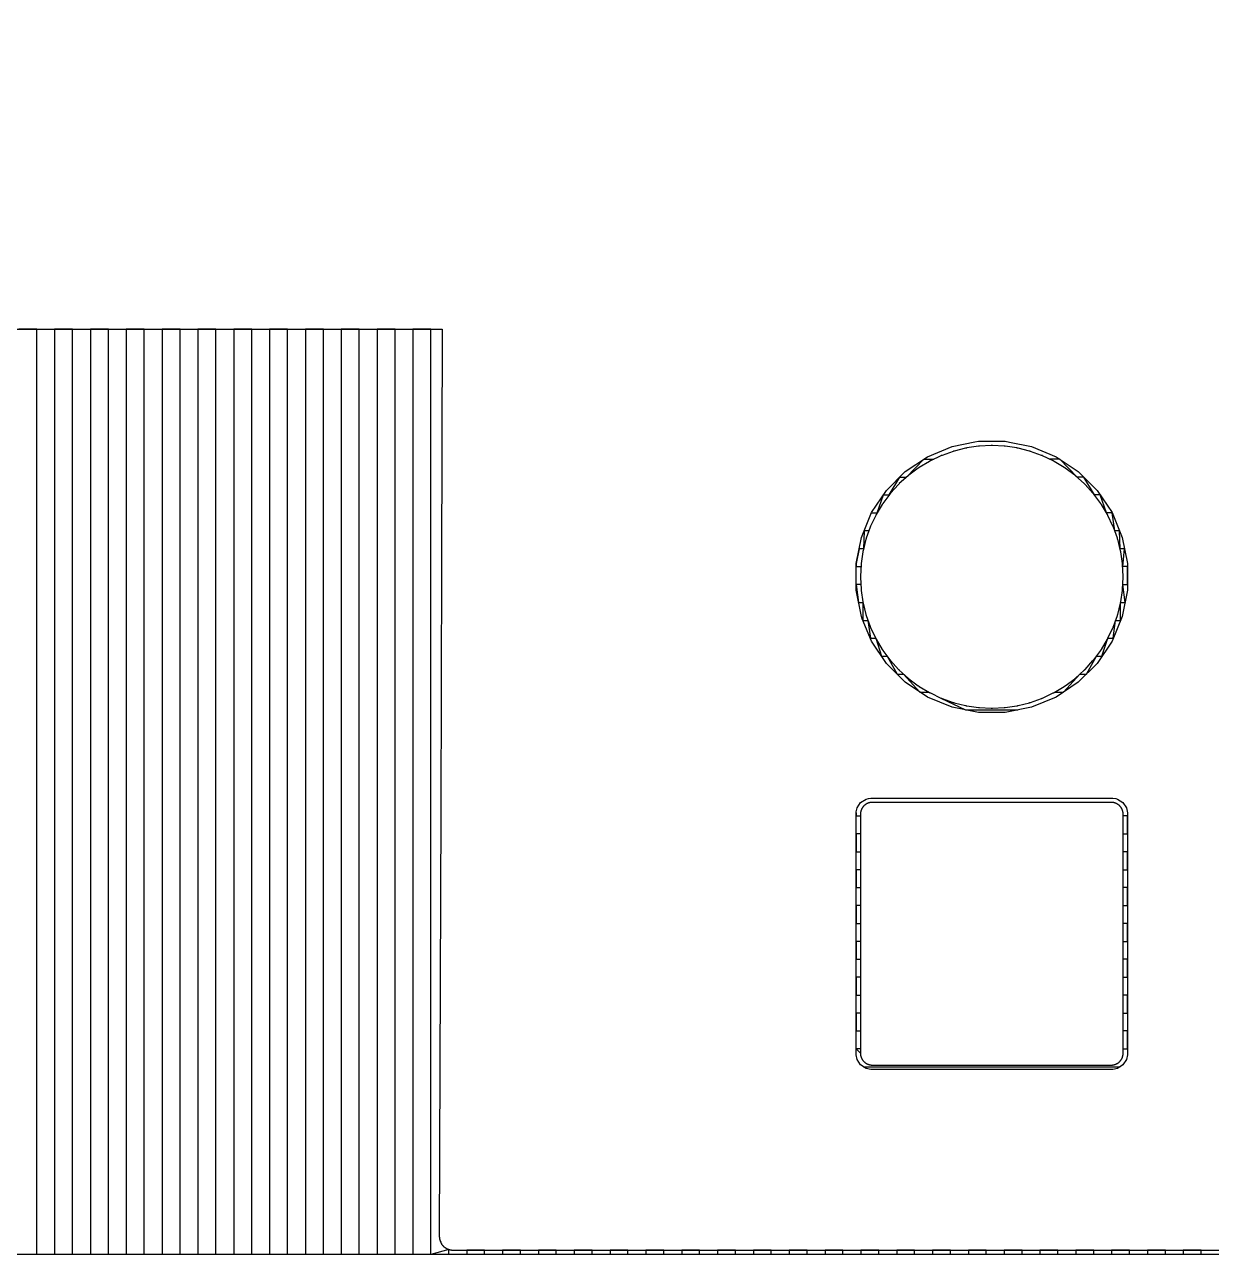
# Model space of a CAD drawing. Header units: metres. Extents: x 141.4 to 191.4, y -114.8 to -61.9.
# Drawn here: x 174.47 to 182.92, y -114.81 to -106.06 of the extents above; entities that cross this region are included whole.
import ezdxf

# ---------------------------------------------------------------- set-up
doc = ezdxf.new("R2010")
doc.units = ezdxf.units.M

msp = doc.modelspace()

# ---------------------------------------------------------------- linework, layer by layer
for points in [[(191.3649, -61.907), (191.3649, -114.8099), (141.409, -114.8099), (141.409, -61.907)], [(165.886, -108.223), (177.4447, -108.223), (177.4394, -109.8827), (177.4394, -109.8833), (177.4338, -111.6564), (177.4338, -111.657), (177.4242, -114.6826), (177.4242, -114.6829), (177.4242, -114.6829), (177.4242, -114.685), (177.4243, -114.6871), (177.4244, -114.6892), (177.4246, -114.6912), (177.4248, -114.6933), (177.4251, -114.6954), (177.4254, -114.6974), (177.4258, -114.6995), (177.4262, -114.7015), (177.4267, -114.7036), (177.4273, -114.7056), (177.4278, -114.7076), (177.4285, -114.7096), (177.4291, -114.7115), (177.4299, -114.7135), (177.4306, -114.7154), (177.434, -114.7236), (177.4348, -114.7255), (177.4357, -114.7274), (177.4366, -114.7292), (177.4376, -114.7311), (177.4386, -114.7329), (177.4396, -114.7347), (177.4407, -114.7365), (177.4419, -114.7383), (177.4431, -114.74), (177.4443, -114.7417), (177.4455, -114.7433), (177.4468, -114.745), (177.4482, -114.7466), (177.4496, -114.7481), (177.451, -114.7496), (177.4524, -114.7511), (177.4539, -114.7526), (177.4555, -114.754), (177.457, -114.7554), (177.4586, -114.7567), (177.4603, -114.758), (177.4619, -114.7593), (177.4636, -114.7605), (177.4653, -114.7617), (177.4671, -114.7628), (177.4689, -114.7639), (177.4707, -114.765), (177.4725, -114.766), (177.4743, -114.767), (177.4762, -114.7679), (177.4781, -114.7687), (177.48, -114.7696), (177.4882, -114.7729), (177.4901, -114.7737), (177.492, -114.7744), (177.494, -114.7751), (177.496, -114.7757), (177.498, -114.7763), (177.5, -114.7769), (177.5021, -114.7773), (177.5041, -114.7778), (177.5061, -114.7781), (177.5082, -114.7785), (177.5103, -114.7788), (177.5123, -114.779), (177.5144, -114.7792), (177.5165, -114.7793), (177.5186, -114.7794), (177.5207, -114.7794), (191.238, -114.7794)], [(182.974, -114.8099), (182.8465, -114.8099), (182.8465, -114.7794), (182.719, -114.7794), (182.719, -114.8099), (182.5915, -114.8099), (182.5915, -114.7794), (182.464, -114.7794), (182.464, -114.8099), (182.3365, -114.8099), (182.3365, -114.7794), (182.209, -114.7794), (182.209, -114.8099), (182.0815, -114.8099), (182.0815, -114.7794), (181.954, -114.7794), (181.954, -114.8099), (181.8265, -114.8099), (181.8265, -114.7794), (181.699, -114.7794), (181.699, -114.8099), (181.5715, -114.8099), (181.5715, -114.7794), (181.444, -114.7794), (181.444, -114.8099), (181.3165, -114.8099), (181.3165, -114.7794), (181.189, -114.7794), (181.189, -114.8099), (181.0615, -114.8099), (181.0615, -114.7794), (180.934, -114.7794), (180.934, -114.8099), (180.8065, -114.8099), (180.8065, -114.7794), (180.679, -114.7794), (180.679, -114.8099), (180.5515, -114.8099), (180.5515, -114.7794), (180.424, -114.7794), (180.424, -114.8099), (180.2965, -114.8099), (180.2965, -114.7794), (180.169, -114.7794), (180.169, -114.8099), (180.0415, -114.8099), (180.0415, -114.7794), (179.914, -114.7794), (179.914, -114.8099), (179.7865, -114.8099), (179.7865, -114.7794), (179.659, -114.7794), (179.659, -114.8099), (179.5315, -114.8099), (179.5315, -114.7794), (179.404, -114.7794), (179.404, -114.8099), (179.2765, -114.8099), (179.2765, -114.7794), (179.149, -114.7794), (179.149, -114.8099), (179.0215, -114.8099), (179.0215, -114.7794), (178.894, -114.7794), (178.894, -114.8099), (178.7665, -114.8099), (178.7665, -114.7794), (178.639, -114.7794), (178.639, -114.8099), (178.5115, -114.8099), (178.5115, -114.7794), (178.384, -114.7794), (178.384, -114.8099), (178.2565, -114.8099), (178.2565, -114.7794), (178.129, -114.7794), (178.129, -114.8099), (178.0015, -114.8099), (178.0015, -114.7794), (177.874, -114.7794), (177.874, -114.8099), (177.7465, -114.8099), (177.7465, -114.7794), (177.619, -114.7794), (177.619, -114.8099), (177.4915, -114.8099), (177.4915, -114.7742), (177.364, -114.8099), (177.364, -108.223), (177.2365, -108.223), (177.2365, -114.8099), (177.109, -114.8099), (177.109, -108.223), (176.9815, -108.223), (176.9815, -114.8099), (176.854, -114.8099), (176.854, -108.223), (176.7265, -108.223), (176.7265, -114.8099), (176.599, -114.8099), (176.599, -108.223), (176.4715, -108.223), (176.4715, -114.8099), (176.344, -114.8099), (176.344, -108.223), (176.2165, -108.223), (176.2165, -114.8099), (176.089, -114.8099), (176.089, -108.223), (175.9615, -108.223), (175.9615, -114.8099), (175.834, -114.8099), (175.834, -108.223), (175.7065, -108.223), (175.7065, -114.8099), (175.579, -114.8099), (175.579, -108.223), (175.4515, -108.223), (175.4515, -114.8099), (175.324, -114.8099), (175.324, -108.223), (175.1965, -108.223), (175.1965, -114.8099), (175.069, -114.8099), (175.069, -108.223), (174.9415, -108.223), (174.9415, -114.8099), (174.814, -114.8099), (174.814, -108.223), (174.6865, -108.223), (174.6865, -114.8099), (174.559, -114.8099), (174.559, -108.223), (174.4315, -108.223)], [(180.4814, -109.659), (180.4468, -109.659), (180.4434, -109.7865), (180.4115, -109.7865), (180.3905, -109.8919), (180.4276, -109.7054), (180.5004, -109.5297), (180.606, -109.3715), (180.7405, -109.237), (180.8987, -109.1314), (181.0744, -109.0586), (181.2356, -109.0265), (181.2609, -109.0215), (181.4511, -109.0215), (181.483, -109.0279), (181.6376, -109.0586), (181.8133, -109.1314), (181.9709, -109.2367), (181.9715, -109.237), (182.106, -109.3715), (182.2116, -109.5297), (182.2844, -109.7054), (182.3215, -109.8919), (182.3215, -110.0821), (182.2844, -110.2686), (182.2116, -110.4443), (182.106, -110.6025), (181.9715, -110.737), (181.8133, -110.8426), (181.6376, -110.9154), (181.4511, -110.9525), (181.2609, -110.9525), (181.0744, -110.9154), (180.8987, -110.8426), (180.7405, -110.737), (180.606, -110.6025), (180.5004, -110.4443), (180.4345, -110.2853), (180.4276, -110.2686), (180.3905, -110.0821), (180.3905, -109.8919), (180.3905, -109.914), (180.4245, -109.914)], [(180.9944, -110.8491), (180.9963, -110.85), (180.9982, -110.8508), (181.0001, -110.8516), (181.0021, -110.8523), (181.0806, -110.8804), (181.0826, -110.8811), (181.0846, -110.8817), (181.0866, -110.8823), (181.0886, -110.8829), (181.1695, -110.9031), (181.1715, -110.9036), (181.1736, -110.904), (181.1756, -110.9044), (181.1777, -110.9047), (181.2602, -110.917), (181.2623, -110.9173), (181.2644, -110.9175), (181.2664, -110.9177), (181.2685, -110.9178), (181.3518, -110.9219), (181.3539, -110.922), (181.356, -110.922), (181.3581, -110.922), (181.3602, -110.9219), (181.4435, -110.9178), (181.4456, -110.9177), (181.4476, -110.9175), (181.4497, -110.9173), (181.4518, -110.917), (181.5343, -110.9047), (181.5364, -110.9044), (181.5384, -110.904), (181.5405, -110.9036), (181.5425, -110.9031), (181.6234, -110.8829), (181.6254, -110.8823), (181.6274, -110.8817), (181.6294, -110.8811), (181.6314, -110.8804), (181.7099, -110.8523), (181.7119, -110.8516), (181.7138, -110.8508), (181.7157, -110.85), (181.7176, -110.8491), (181.793, -110.8135), (181.7949, -110.8126), (181.7968, -110.8116), (181.7986, -110.8106), (181.8004, -110.8095), (181.8719, -110.7667), (181.8737, -110.7656), (181.8755, -110.7644), (181.8772, -110.7632), (181.8789, -110.762), (181.9459, -110.7123), (181.9475, -110.7111), (181.9492, -110.7098), (181.9508, -110.7084), (181.9523, -110.707), (182.0141, -110.651), (182.0157, -110.6496), (182.0171, -110.6481), (182.0186, -110.6467), (182.02, -110.6451), (182.076, -110.5833), (182.0774, -110.5818), (182.0788, -110.5802), (182.0801, -110.5785), (182.0813, -110.5769), (182.131, -110.5099), (182.1322, -110.5082), (182.1334, -110.5065), (182.1346, -110.5047), (182.1357, -110.5029), (182.1785, -110.4314), (182.1796, -110.4296), (182.1806, -110.4278), (182.1816, -110.4259), (182.1825, -110.424), (182.2181, -110.3486), (182.219, -110.3467), (182.2198, -110.3448), (182.2206, -110.3429), (182.2213, -110.3409), (182.2494, -110.2624), (182.2501, -110.2604), (182.2507, -110.2584), (182.2513, -110.2564), (182.2519, -110.2544), (182.2721, -110.1735), (182.2726, -110.1715), (182.273, -110.1694), (182.2734, -110.1674), (182.2737, -110.1653), (182.286, -110.0828), (182.2863, -110.0807), (182.2865, -110.0786), (182.2867, -110.0766), (182.2868, -110.0745), (182.2909, -109.9912), (182.291, -109.9891), (182.291, -109.987), (182.291, -109.9849), (182.2909, -109.9828), (182.2868, -109.8995), (182.2867, -109.8974), (182.2865, -109.8954), (182.2863, -109.8933), (182.286, -109.8912), (182.2737, -109.8087), (182.2734, -109.8066), (182.273, -109.8046), (182.2726, -109.8025), (182.2721, -109.8005), (182.2519, -109.7196), (182.2513, -109.7176), (182.2507, -109.7156), (182.2501, -109.7136), (182.2494, -109.7116), (182.2213, -109.6331), (182.2206, -109.6311), (182.2198, -109.6292), (182.219, -109.6273), (182.2181, -109.6254), (182.1825, -109.55), (182.1816, -109.5481), (182.1806, -109.5462), (182.1796, -109.5444), (182.1785, -109.5426), (182.1357, -109.4711), (182.1346, -109.4693), (182.1334, -109.4675), (182.1322, -109.4658), (182.131, -109.4641), (182.0813, -109.3971), (182.0801, -109.3955), (182.0788, -109.3938), (182.0774, -109.3922), (182.076, -109.3907), (182.02, -109.3289), (182.0186, -109.3273), (182.0171, -109.3259), (182.0157, -109.3244), (182.0141, -109.323), (181.9523, -109.267), (181.9508, -109.2656), (181.9492, -109.2642), (181.9475, -109.2629), (181.9459, -109.2617), (181.8789, -109.212), (181.8772, -109.2108), (181.8755, -109.2096), (181.8737, -109.2084), (181.8719, -109.2073), (181.8004, -109.1645), (181.7986, -109.1634), (181.7968, -109.1624), (181.7949, -109.1614), (181.793, -109.1605), (181.7176, -109.1249), (181.7157, -109.124), (181.7138, -109.1232), (181.7119, -109.1224), (181.7099, -109.1217), (181.6314, -109.0936), (181.6294, -109.0929), (181.6274, -109.0923), (181.6254, -109.0917), (181.6234, -109.0911), (181.5425, -109.0709), (181.5405, -109.0704), (181.5384, -109.07), (181.5364, -109.0696), (181.5343, -109.0693), (181.4518, -109.057), (181.4497, -109.0567), (181.4476, -109.0565), (181.4456, -109.0563), (181.4435, -109.0562), (181.3602, -109.0521), (181.3581, -109.052), (181.356, -109.052), (181.3539, -109.052), (181.3518, -109.0521), (181.2685, -109.0562), (181.2664, -109.0563), (181.2644, -109.0565), (181.2623, -109.0567), (181.2602, -109.057), (181.1777, -109.0693), (181.1756, -109.0696), (181.1736, -109.07), (181.1715, -109.0704), (181.1695, -109.0709), (181.0886, -109.0911), (181.0866, -109.0917), (181.0846, -109.0923), (181.0826, -109.0929), (181.0806, -109.0936), (181.0021, -109.1217), (181.0001, -109.1224), (180.9982, -109.1232), (180.9963, -109.124), (180.9944, -109.1249), (180.919, -109.1605), (180.9171, -109.1614), (180.9152, -109.1624), (180.9134, -109.1634), (180.9116, -109.1645), (180.8401, -109.2073), (180.8383, -109.2084), (180.8365, -109.2096), (180.8348, -109.2108), (180.8331, -109.212), (180.7661, -109.2617), (180.7645, -109.2629), (180.7628, -109.2642), (180.7612, -109.2656), (180.7597, -109.267), (180.6979, -109.323), (180.6963, -109.3244), (180.6949, -109.3259), (180.6934, -109.3273), (180.692, -109.3289), (180.636, -109.3907), (180.6346, -109.3922), (180.6332, -109.3938), (180.6319, -109.3955), (180.6307, -109.3971), (180.581, -109.4641), (180.5798, -109.4658), (180.5786, -109.4675), (180.5774, -109.4693), (180.5763, -109.4711), (180.5335, -109.5426), (180.5324, -109.5444), (180.5314, -109.5462), (180.5304, -109.5481), (180.5295, -109.55), (180.4939, -109.6254), (180.493, -109.6273), (180.4922, -109.6292), (180.4914, -109.6311), (180.4907, -109.6331), (180.4626, -109.7116), (180.4619, -109.7136), (180.4613, -109.7156), (180.4607, -109.7176), (180.4601, -109.7196), (180.4399, -109.8005), (180.4394, -109.8025), (180.439, -109.8046), (180.4386, -109.8066), (180.4383, -109.8087), (180.426, -109.8912), (180.4257, -109.8933), (180.4255, -109.8954), (180.4253, -109.8974), (180.4252, -109.8995), (180.4211, -109.9828), (180.421, -109.9849), (180.421, -109.987), (180.421, -109.9891), (180.4211, -109.9912), (180.4252, -110.0745), (180.4253, -110.0766), (180.4255, -110.0786), (180.4257, -110.0807), (180.426, -110.0828), (180.4383, -110.1653), (180.4386, -110.1674), (180.439, -110.1694), (180.4394, -110.1715), (180.4399, -110.1735), (180.4601, -110.2544), (180.4607, -110.2564), (180.4613, -110.2584), (180.4619, -110.2604), (180.4626, -110.2624), (180.4907, -110.3409), (180.4914, -110.3429), (180.4922, -110.3448), (180.493, -110.3467), (180.4939, -110.3486), (180.5295, -110.424), (180.5304, -110.4259), (180.5314, -110.4278), (180.5324, -110.4296), (180.5335, -110.4314), (180.5763, -110.5029), (180.5774, -110.5047), (180.5786, -110.5065), (180.5798, -110.5082), (180.581, -110.5099), (180.6307, -110.5769), (180.6319, -110.5785), (180.6332, -110.5802), (180.6346, -110.5818), (180.636, -110.5833), (180.692, -110.6451), (180.6934, -110.6467), (180.6949, -110.6481), (180.6963, -110.6496), (180.6979, -110.651), (180.7597, -110.707), (180.7612, -110.7084), (180.7628, -110.7098), (180.7645, -110.7111), (180.7661, -110.7123), (180.8331, -110.762), (180.8348, -110.7632), (180.8365, -110.7644), (180.8383, -110.7656), (180.8401, -110.7667), (180.9116, -110.8095), (180.9134, -110.8106), (180.9152, -110.8116), (180.9171, -110.8126), (180.919, -110.8135), (180.9944, -110.8491), (181.1679, -110.934), (181.5441, -110.934)], [(180.4996, -109.5315), (180.5401, -109.5315), (180.5843, -109.404), (180.6256, -109.404), (180.7011, -109.2765), (180.7492, -109.2765), (180.8723, -109.149), (180.9433, -109.149)], [(181.8055, -110.8065), (181.8674, -110.8065), (181.9833, -110.679), (182.0294, -110.679), (182.1001, -110.5515), (182.14, -110.5515), (182.1825, -110.424), (182.22, -110.424), (182.2372, -110.2965), (182.2729, -110.2965), (182.2731, -110.169), (182.3042, -110.169), (182.2884, -110.0415), (182.3215, -110.0415), (182.3215, -109.914), (182.2875, -109.914), (182.3005, -109.7865), (182.2686, -109.7865), (182.2652, -109.659), (182.2306, -109.659), (182.2124, -109.5315), (182.1719, -109.5315), (182.1276, -109.404), (182.0864, -109.404), (182.0109, -109.2765), (181.9628, -109.2765), (181.8397, -109.149), (181.7687, -109.149)], [(180.4236, -110.0415), (180.3905, -110.0415), (180.4078, -110.169), (180.4389, -110.169), (180.4391, -110.2965), (180.4748, -110.2965), (180.492, -110.424), (180.5295, -110.424), (180.572, -110.5515), (180.6119, -110.5515), (180.6826, -110.679), (180.7287, -110.679), (180.8446, -110.8065), (180.9065, -110.8065)], [(180.3905, -111.6656), (180.3918, -111.6593), (180.3972, -111.6319), (180.4227, -111.5937), (180.4609, -111.5682), (180.4796, -111.5645), (180.4946, -111.5615), (182.2174, -111.5615), (182.2382, -111.5656), (182.2511, -111.5682), (182.2893, -111.5937), (182.3148, -111.6319), (182.3215, -111.6656), (182.3215, -113.3884), (182.3148, -113.4221), (182.2893, -113.4603), (182.2511, -113.4858), (182.2174, -113.4925), (180.4946, -113.4925), (180.4609, -113.4858), (180.4227, -113.4603), (180.3972, -113.4221), (180.3905, -113.3884), (180.3905, -111.6656), (180.3905, -111.689), (180.421, -111.689), (180.421, -111.8165), (180.3905, -111.8165), (180.3905, -111.944), (180.421, -111.944), (180.421, -112.0715), (180.3905, -112.0715), (180.3905, -112.199), (180.421, -112.199), (180.421, -112.3265), (180.3905, -112.3265), (180.3905, -112.454), (180.421, -112.454), (180.421, -112.5815), (180.3905, -112.5815), (180.3905, -112.709), (180.421, -112.709), (180.421, -112.8365), (180.3905, -112.8365), (180.3905, -112.964), (180.421, -112.964), (180.421, -113.0915), (180.3905, -113.0915), (180.3905, -113.219), (180.421, -113.219), (180.421, -113.3465), (180.3905, -113.3465), (180.421, -113.377), (180.421, -113.3791), (180.4211, -113.3812), (180.4212, -113.3833), (180.4214, -113.3853), (180.4216, -113.3874), (180.4219, -113.3895), (180.4223, -113.3915), (180.4226, -113.3936), (180.4231, -113.3956), (180.4235, -113.3977), (180.4241, -113.3997), (180.4247, -113.4017), (180.4253, -113.4037), (180.426, -113.4056), (180.4267, -113.4076), (180.4275, -113.4095), (180.4283, -113.4114), (180.4292, -113.4133), (180.4301, -113.4152), (180.431, -113.4171), (180.432, -113.4189), (180.4331, -113.4207), (180.4342, -113.4225), (180.4353, -113.4242), (180.4365, -113.4259), (180.4377, -113.4276), (180.439, -113.4293), (180.4403, -113.4309), (180.4416, -113.4325), (180.443, -113.4341), (180.4444, -113.4356), (180.4459, -113.4371), (180.4474, -113.4386), (180.4489, -113.44), (180.4505, -113.4414), (180.4521, -113.4427), (180.4537, -113.444), (180.4554, -113.4453), (180.4571, -113.4465), (180.4588, -113.4477), (180.4605, -113.4488), (180.4623, -113.4499), (180.4641, -113.451), (180.4659, -113.452), (180.4678, -113.4529), (180.4697, -113.4538), (180.4716, -113.4547), (180.4735, -113.4555), (180.4754, -113.4563), (180.4774, -113.457), (180.4793, -113.4577), (180.4813, -113.4583), (180.4833, -113.4589), (180.4853, -113.4595), (180.4874, -113.4599), (180.4894, -113.4604), (180.4915, -113.4607), (180.4935, -113.4611), (180.4956, -113.4614), (180.4977, -113.4616), (180.4997, -113.4618), (180.5018, -113.4619), (180.5039, -113.462), (180.506, -113.462), (182.206, -113.462), (182.2081, -113.462), (182.2102, -113.4619), (182.2123, -113.4618), (182.2143, -113.4616), (182.2164, -113.4614), (182.2185, -113.4611), (182.2205, -113.4607), (182.2226, -113.4604), (182.2246, -113.4599), (182.2267, -113.4595), (182.2287, -113.4589), (182.2307, -113.4583), (182.2327, -113.4577), (182.2346, -113.457), (182.2366, -113.4563), (182.2385, -113.4555), (182.2404, -113.4547), (182.2423, -113.4538), (182.2442, -113.4529), (182.2461, -113.452), (182.2479, -113.451), (182.2497, -113.4499), (182.2515, -113.4488), (182.2532, -113.4477), (182.2549, -113.4465), (182.2566, -113.4453), (182.2583, -113.444), (182.2599, -113.4427), (182.2615, -113.4414), (182.2631, -113.44), (182.2646, -113.4386), (182.2661, -113.4371), (182.2676, -113.4356), (182.269, -113.4341), (182.2704, -113.4325), (182.2717, -113.4309), (182.273, -113.4293), (182.2743, -113.4276), (182.2755, -113.4259), (182.2767, -113.4242), (182.2778, -113.4225), (182.2789, -113.4207), (182.28, -113.4189), (182.281, -113.4171), (182.2819, -113.4152), (182.2828, -113.4133), (182.2837, -113.4114), (182.2845, -113.4095), (182.2853, -113.4076), (182.286, -113.4056), (182.2867, -113.4037), (182.2873, -113.4017), (182.2879, -113.3997), (182.2885, -113.3977), (182.2889, -113.3956), (182.2894, -113.3936), (182.2897, -113.3915), (182.2901, -113.3895), (182.2904, -113.3874), (182.2906, -113.3853), (182.2908, -113.3833), (182.2909, -113.3812), (182.291, -113.3791), (182.291, -113.377), (182.291, -111.677), (182.291, -111.6749), (182.2909, -111.6728), (182.2908, -111.6707), (182.2906, -111.6687), (182.2904, -111.6666), (182.2901, -111.6645), (182.2897, -111.6625), (182.2894, -111.6604), (182.2889, -111.6584), (182.2885, -111.6563), (182.2879, -111.6543), (182.2873, -111.6523), (182.2867, -111.6503), (182.286, -111.6484), (182.2853, -111.6464), (182.2845, -111.6445), (182.2837, -111.6426), (182.2828, -111.6407), (182.2819, -111.6388), (182.281, -111.6369), (182.28, -111.6351), (182.2789, -111.6333), (182.2778, -111.6315), (182.2767, -111.6298), (182.2755, -111.6281), (182.2743, -111.6264), (182.273, -111.6247), (182.2717, -111.6231), (182.2704, -111.6215), (182.269, -111.6199), (182.2676, -111.6184), (182.2661, -111.6169), (182.2646, -111.6154), (182.2631, -111.614), (182.2615, -111.6126), (182.2599, -111.6113), (182.2583, -111.61), (182.2566, -111.6087), (182.2549, -111.6075), (182.2532, -111.6063), (182.2515, -111.6052), (182.2497, -111.6041), (182.2479, -111.603), (182.2461, -111.602), (182.2442, -111.6011), (182.2423, -111.6002), (182.2404, -111.5993), (182.2385, -111.5985), (182.2366, -111.5977), (182.2346, -111.597), (182.2327, -111.5963), (182.2307, -111.5957), (182.2287, -111.5951), (182.2267, -111.5945), (182.2246, -111.5941), (182.2226, -111.5936), (182.2205, -111.5933), (182.2185, -111.5929), (182.2164, -111.5926), (182.2143, -111.5924), (182.2123, -111.5922), (182.2102, -111.5921), (182.2081, -111.592), (182.206, -111.592), (180.506, -111.592), (180.5039, -111.592), (180.5018, -111.5921), (180.4997, -111.5922), (180.4977, -111.5924), (180.4956, -111.5926), (180.4935, -111.5929), (180.4915, -111.5933), (180.4894, -111.5936), (180.4874, -111.5941), (180.4853, -111.5945), (180.4833, -111.5951), (180.4813, -111.5957), (180.4793, -111.5963), (180.4774, -111.597), (180.4754, -111.5977), (180.4735, -111.5985), (180.4716, -111.5993), (180.4697, -111.6002), (180.4678, -111.6011), (180.4659, -111.602), (180.4641, -111.603), (180.4623, -111.6041), (180.4605, -111.6052), (180.4588, -111.6063), (180.4571, -111.6075), (180.4554, -111.6087), (180.4537, -111.61), (180.4521, -111.6113), (180.4505, -111.6126), (180.4489, -111.614), (180.4474, -111.6154), (180.4459, -111.6169), (180.4444, -111.6184), (180.443, -111.6199), (180.4416, -111.6215), (180.4403, -111.6231), (180.439, -111.6247), (180.4377, -111.6264), (180.4365, -111.6281), (180.4353, -111.6298), (180.4342, -111.6315), (180.4331, -111.6333), (180.432, -111.6351), (180.431, -111.6369), (180.4301, -111.6388), (180.4292, -111.6407), (180.4283, -111.6426), (180.4275, -111.6445), (180.4267, -111.6464), (180.426, -111.6484), (180.4253, -111.6503), (180.4247, -111.6523), (180.4241, -111.6543), (180.4235, -111.6563), (180.4231, -111.6584), (180.4226, -111.6604), (180.4223, -111.6625), (180.4219, -111.6645), (180.4216, -111.6666), (180.4214, -111.6687), (180.4212, -111.6707), (180.4211, -111.6728), (180.421, -111.6749), (180.421, -111.677), (180.421, -113.377)], [(182.291, -113.3465), (182.3215, -113.3465), (182.3215, -113.219), (182.291, -113.219), (182.291, -113.0915), (182.3215, -113.0915), (182.3215, -112.964), (182.291, -112.964), (182.291, -112.8365), (182.3215, -112.8365), (182.3215, -112.709), (182.291, -112.709), (182.291, -112.5815), (182.3215, -112.5815), (182.3215, -112.454), (182.291, -112.454), (182.291, -112.3265), (182.3215, -112.3265), (182.3215, -112.199), (182.291, -112.199), (182.291, -112.0715), (182.3215, -112.0715), (182.3215, -111.944), (182.291, -111.944), (182.291, -111.8165), (182.3215, -111.8165), (182.3215, -111.689), (182.291, -111.689)], [(180.4433, -113.474), (182.2687, -113.474)]]:
    msp.add_lwpolyline(points)

doc.saveas('drawing.dxf')
